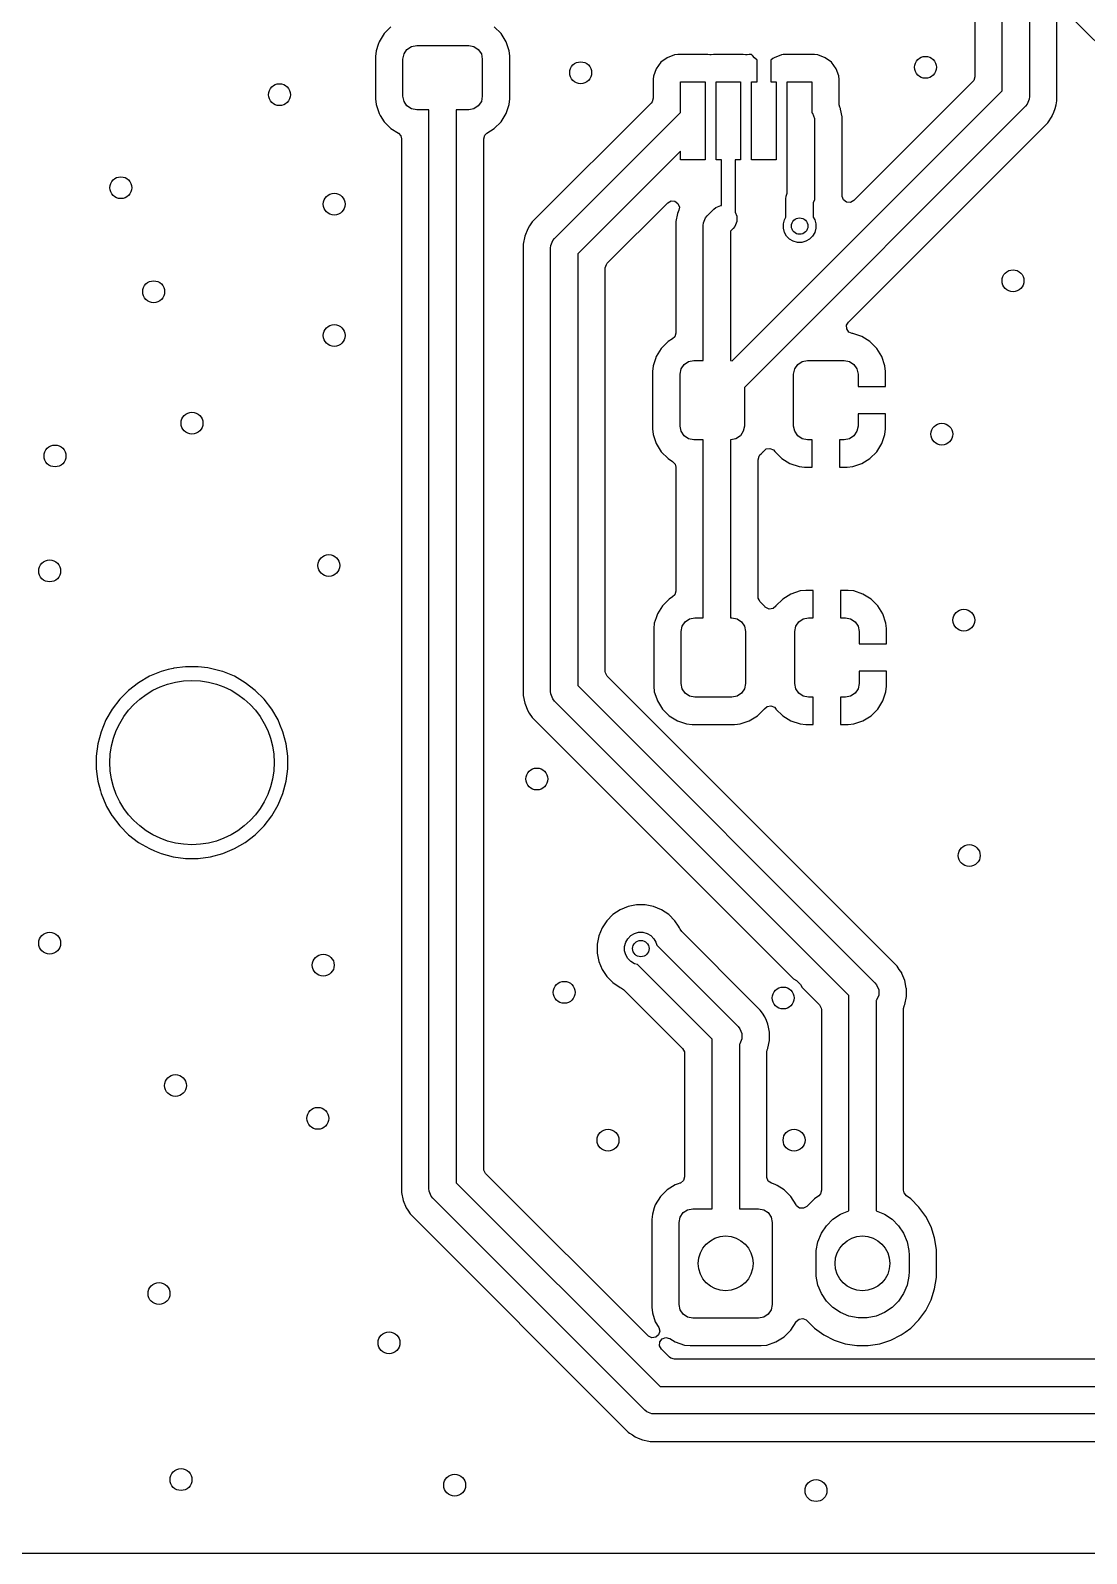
# Model space of a CAD drawing. Extents: x 2.03 to 8.88, y -5.74 to -2.97.
# Drawn here: x 2.943 to 3.702, y -5.738 to -4.643 of the extents above; entities that cross this region are included whole.
import ezdxf

# ---------------------------------------------------------------- set-up
doc = ezdxf.new("R2010")
doc.units = 0
doc.header["$MEASUREMENT"] = 0
doc.layers.add('BLACK', color=7, linetype='CONTINUOUS')

msp = doc.modelspace()

# ---------------------------------------------------------------- linework, layer by layer
at = {"layer": 'BLACK', "linetype": 'CONTINUOUS'}
for p, q in [((3.6417, -4.6863), (3.6417, -4.5557)), ((3.622, -4.5659), (3.622, -4.6761)), ((3.6614, -4.5754), (3.6614, -4.6904)), ((3.6895, -4.6313), (3.7685, -4.7103)), ((3.2022, -4.6401), (3.1973, -4.645)), ((3.2814, -4.645), (3.2765, -4.6401)), ((3.6811, -4.6933), (3.6811, -4.6347)), ((3.193, -4.653), (3.1915, -4.6575)), ((3.1937, -4.6509), (3.193, -4.653)), ((3.1973, -4.645), (3.1937, -4.6509)), ((3.1937, -4.6509), (3.1937, -4.6509)), ((3.2137, -4.6565), (3.2169, -4.6544)), ((3.2169, -4.6544), (3.2207, -4.6536)), ((3.2207, -4.6536), (3.2581, -4.6536)), ((3.2581, -4.6536), (3.2618, -4.6544)), ((3.2618, -4.6544), (3.265, -4.6565)), ((3.285, -4.6509), (3.2814, -4.645)), ((3.2865, -4.6552), (3.285, -4.6509)), ((3.2872, -4.6575), (3.2865, -4.6552)), ((3.1915, -4.6575), (3.1911, -4.6615)), ((3.1911, -4.6615), (3.1911, -4.692)), ((3.1915, -4.6575), (3.1915, -4.6575)), ((3.1915, -4.6575), (3.1915, -4.6575)), ((3.2108, -4.6635), (3.2116, -4.6597)), ((3.2108, -4.6901), (3.2108, -4.6635)), ((3.2116, -4.6597), (3.2137, -4.6565)), ((3.265, -4.6565), (3.2672, -4.6597)), ((3.2672, -4.6597), (3.2679, -4.6635)), ((3.2679, -4.6635), (3.2679, -4.6901)), ((3.2876, -4.6611), (3.2872, -4.6575)), ((3.2872, -4.6575), (3.2872, -4.6575)), ((3.2876, -4.6615), (3.2876, -4.6611)), ((3.2876, -4.692), (3.2876, -4.6615)), ((3.3964, -4.6657), (3.393, -4.6703)), ((3.4009, -4.6624), (3.3964, -4.6657)), ((3.3964, -4.6657), (3.3964, -4.6657)), ((3.4062, -4.6604), (3.4009, -4.6624)), ((3.4009, -4.6624), (3.4009, -4.6624)), ((3.4085, -4.6601), (3.4062, -4.6604)), ((3.43, -4.6601), (3.4085, -4.6601)), ((3.4085, -4.6601), (3.4085, -4.6601)), ((3.4316, -4.6603), (3.43, -4.6601)), ((3.4326, -4.6603), (3.4316, -4.6603)), ((3.4341, -4.6601), (3.4326, -4.6603)), ((3.4556, -4.6601), (3.4341, -4.6601)), ((3.4341, -4.6601), (3.4341, -4.6601)), ((3.4572, -4.6603), (3.4556, -4.6601)), ((3.4583, -4.6603), (3.4572, -4.6603)), ((3.4597, -4.6601), (3.4583, -4.6603)), ((3.4616, -4.6601), (3.4597, -4.6601)), ((3.4622, -4.6607), (3.4616, -4.6601)), ((3.4636, -4.6626), (3.4622, -4.6607)), ((3.4656, -4.6641), (3.4636, -4.6626)), ((3.4656, -4.6798), (3.4656, -4.6641)), ((3.4768, -4.663), (3.4754, -4.6641)), ((3.4754, -4.6641), (3.4754, -4.6798)), ((3.4777, -4.6624), (3.4768, -4.663)), ((3.4768, -4.663), (3.4768, -4.663)), ((3.483, -4.6604), (3.4777, -4.6624)), ((3.4843, -4.6602), (3.483, -4.6604)), ((3.4853, -4.6601), (3.4843, -4.6602)), ((3.4843, -4.6602), (3.4843, -4.6602)), ((3.5068, -4.6601), (3.4853, -4.6601)), ((3.4853, -4.6601), (3.4853, -4.6601)), ((3.5092, -4.6604), (3.5068, -4.6601)), ((3.5068, -4.6601), (3.5068, -4.6601)), ((3.5145, -4.6624), (3.5092, -4.6604)), ((3.5092, -4.6604), (3.5092, -4.6604)), ((3.5092, -4.6604), (3.5092, -4.6604)), ((3.519, -4.6657), (3.5145, -4.6624)), ((3.5145, -4.6624), (3.5145, -4.6624)), ((3.5224, -4.6703), (3.519, -4.6657)), ((3.519, -4.6657), (3.519, -4.6657)), ((3.391, -4.6756), (3.3907, -4.6779)), ((3.393, -4.6703), (3.391, -4.6756)), ((3.393, -4.6703), (3.393, -4.6703)), ((3.5243, -4.6755), (3.5224, -4.6703)), ((3.5224, -4.6703), (3.5224, -4.6703)), ((3.5244, -4.6756), (3.5243, -4.6755)), ((3.5246, -4.6779), (3.5244, -4.6756)), ((3.622, -4.6761), (3.6213, -4.6787)), ((3.3907, -4.6779), (3.3907, -4.6779)), ((3.3907, -4.6779), (3.3907, -4.6779)), ((3.3907, -4.6779), (3.3907, -4.6916)), ((3.4104, -4.7018), (3.4104, -4.6798)), ((3.4104, -4.6798), (3.4281, -4.6798)), ((3.4281, -4.6798), (3.4281, -4.7359)), ((3.436, -4.7359), (3.436, -4.6798)), ((3.436, -4.6798), (3.4537, -4.6798)), ((3.4477, -4.8803), (3.6417, -4.6863)), ((3.4537, -4.6798), (3.4537, -4.7359)), ((3.4616, -4.7359), (3.4616, -4.6798)), ((3.4616, -4.6798), (3.4656, -4.6798)), ((3.4754, -4.6798), (3.4793, -4.6798)), ((3.4793, -4.6798), (3.4793, -4.7359)), ((3.4872, -4.7359), (3.4872, -4.6798)), ((3.4872, -4.6798), (3.5049, -4.6798)), ((3.5049, -4.6798), (3.5049, -4.7021)), ((3.5246, -4.6962), (3.5246, -4.6779)), ((3.5246, -4.6779), (3.5246, -4.6779)), ((3.5246, -4.6779), (3.5246, -4.6779)), ((3.6206, -4.6795), (3.535, -4.7652)), ((3.6213, -4.6787), (3.6206, -4.6795)), ((3.1911, -4.692), (3.1911, -4.692)), ((3.1911, -4.692), (3.1915, -4.6961)), ((3.1915, -4.6961), (3.1915, -4.6961)), ((3.1915, -4.6961), (3.1937, -4.7026)), ((3.2116, -4.6938), (3.2108, -4.6901)), ((3.2137, -4.697), (3.2116, -4.6938)), ((3.2169, -4.6992), (3.2137, -4.697)), ((3.265, -4.697), (3.2618, -4.6992)), ((3.2672, -4.6938), (3.265, -4.697)), ((3.2679, -4.6901), (3.2672, -4.6938)), ((3.285, -4.7026), (3.2872, -4.6961)), ((3.2872, -4.6961), (3.2876, -4.692)), ((3.3893, -4.6951), (3.3038, -4.7805)), ((3.39, -4.6942), (3.3893, -4.6951)), ((3.3907, -4.6916), (3.39, -4.6942)), ((3.6585, -4.6973), (3.4564, -4.8995)), ((3.525, -4.698), (3.5246, -4.6962)), ((3.5254, -4.699), (3.525, -4.698)), ((3.5255, -4.6993), (3.5254, -4.699)), ((3.6598, -4.6958), (3.6585, -4.6973)), ((3.6612, -4.6923), (3.6598, -4.6958)), ((3.6598, -4.6958), (3.6598, -4.6958)), ((3.6614, -4.6904), (3.6612, -4.6923)), ((3.6789, -4.7016), (3.68, -4.699)), ((3.68, -4.699), (3.6805, -4.6963)), ((3.6805, -4.6963), (3.6811, -4.6933)), ((3.1937, -4.7026), (3.1937, -4.7026)), ((3.1937, -4.7026), (3.1945, -4.7039)), ((3.1945, -4.7039), (3.1973, -4.7085)), ((3.1973, -4.7085), (3.2022, -4.7134)), ((3.2207, -4.6999), (3.2169, -4.6992)), ((3.2295, -4.6999), (3.2207, -4.6999)), ((3.2295, -5.4756), (3.2295, -4.6999)), ((3.2581, -4.6999), (3.2492, -4.6999)), ((3.2492, -4.6999), (3.2492, -5.4715)), ((3.2618, -4.6992), (3.2581, -4.6999)), ((3.2765, -4.7134), (3.2814, -4.7085)), ((3.2814, -4.7085), (3.285, -4.7026)), ((3.3198, -4.7924), (3.4104, -4.7018)), ((3.5049, -4.7021), (3.5053, -4.7024)), ((3.5053, -4.7024), (3.5067, -4.706)), ((3.5067, -4.706), (3.5069, -4.7079)), ((3.5069, -4.7079), (3.5069, -4.7628)), ((3.5266, -4.705), (3.5255, -4.6993)), ((3.5255, -4.6993), (3.5255, -4.6993)), ((3.5255, -4.6993), (3.5255, -4.6993)), ((3.5266, -4.7617), (3.5266, -4.705)), ((3.5312, -4.8525), (3.6745, -4.7092)), ((3.6745, -4.7092), (3.6778, -4.7044)), ((3.6778, -4.7041), (3.6789, -4.7016)), ((3.6778, -4.7044), (3.6778, -4.7041)), ((3.2022, -4.7134), (3.2075, -4.7167)), ((3.2075, -4.7167), (3.2093, -4.7187)), ((3.2093, -4.7187), (3.2098, -4.7208)), ((3.2098, -4.7208), (3.2098, -5.4785)), ((3.2689, -4.7208), (3.2697, -4.7182)), ((3.2689, -5.4613), (3.2689, -4.7208)), ((3.2697, -4.7182), (3.2712, -4.7167)), ((3.2712, -4.7167), (3.2765, -4.7134)), ((3.4104, -4.7296), (3.3366, -4.8034)), ((3.4104, -4.7359), (3.4104, -4.7296)), ((3.4281, -4.7359), (3.4104, -4.7359)), ((3.44, -4.7359), (3.436, -4.7359)), ((3.44, -4.7687), (3.44, -4.7359)), ((3.4537, -4.7359), (3.4498, -4.7359)), ((3.4498, -4.7359), (3.4498, -4.7736)), ((3.4793, -4.7359), (3.4616, -4.7359)), ((3.4872, -4.7598), (3.4872, -4.7359)), ((3.4872, -4.7359), (3.4872, -4.7359)), ((3.4862, -4.7638), (3.4864, -4.7619)), ((3.4862, -4.7771), (3.4862, -4.7638)), ((3.4864, -4.7619), (3.4872, -4.7598)), ((3.5067, -4.7647), (3.5059, -4.7667)), ((3.5069, -4.7628), (3.5067, -4.7647)), ((3.5067, -4.7647), (3.5067, -4.7647)), ((3.5266, -4.7621), (3.5266, -4.7617)), ((3.5276, -4.7646), (3.5266, -4.7621)), ((3.5298, -4.7663), (3.5276, -4.7646)), ((3.3577, -4.8102), (3.4013, -4.7667)), ((3.4013, -4.7667), (3.4037, -4.7653)), ((3.4037, -4.7653), (3.4064, -4.7655)), ((3.4064, -4.7655), (3.4086, -4.7672)), ((3.4082, -4.7745), (3.4071, -4.7802)), ((3.4092, -4.772), (3.4082, -4.7745)), ((3.4082, -4.7745), (3.4082, -4.7745)), ((3.4086, -4.7672), (3.4096, -4.7698)), ((3.4096, -4.7698), (3.4092, -4.772)), ((3.4297, -4.7761), (3.4344, -4.7714)), ((3.4344, -4.7714), (3.4359, -4.7702)), ((3.4359, -4.7702), (3.4394, -4.7687)), ((3.4394, -4.7687), (3.44, -4.7687)), ((3.4498, -4.7736), (3.451, -4.7764)), ((3.5059, -4.7667), (3.5059, -4.7771)), ((3.5326, -4.7665), (3.5298, -4.7663)), ((3.535, -4.7652), (3.5326, -4.7665)), ((3.3006, -4.7854), (3.2984, -4.7908)), ((3.3019, -4.7834), (3.3006, -4.7854)), ((3.3006, -4.7854), (3.3006, -4.7854)), ((3.3038, -4.7805), (3.3019, -4.7834)), ((3.3019, -4.7834), (3.3019, -4.7834)), ((3.3038, -4.7805), (3.3038, -4.7805)), ((3.4071, -4.7802), (3.4071, -4.8605)), ((3.4268, -4.7831), (3.427, -4.7812)), ((3.4268, -4.8801), (3.4268, -4.7831)), ((3.427, -4.7812), (3.4284, -4.7776)), ((3.4284, -4.7776), (3.4297, -4.7761)), ((3.4284, -4.7776), (3.4284, -4.7776)), ((3.4483, -4.7853), (3.4465, -4.7871)), ((3.4495, -4.7838), (3.4483, -4.7853)), ((3.451, -4.7803), (3.4495, -4.7838)), ((3.451, -4.7764), (3.451, -4.7803)), ((3.4844, -4.7819), (3.4852, -4.7789)), ((3.4844, -4.785), (3.4844, -4.7819)), ((3.4852, -4.788), (3.4844, -4.785)), ((3.4852, -4.7789), (3.4862, -4.7771)), ((3.5059, -4.7771), (3.507, -4.7789)), ((3.507, -4.7789), (3.5078, -4.7819)), ((3.5078, -4.785), (3.507, -4.788)), ((3.5078, -4.7819), (3.5078, -4.785)), ((3.2984, -4.7908), (3.2972, -4.7965)), ((3.2972, -4.7965), (3.2972, -4.7965)), ((3.2972, -4.7965), (3.2972, -5.121)), ((3.2984, -4.7908), (3.2984, -4.7908)), ((3.3169, -4.7994), (3.3171, -4.7974)), ((3.3171, -4.7974), (3.3186, -4.7939)), ((3.3186, -4.7939), (3.3198, -4.7924)), ((3.3186, -4.7939), (3.3186, -4.7939)), ((3.4465, -4.7871), (3.4465, -4.8801)), ((3.4867, -4.7907), (3.4852, -4.788)), ((3.4889, -4.7928), (3.4867, -4.7907)), ((3.4915, -4.7944), (3.4889, -4.7928)), ((3.4945, -4.7952), (3.4915, -4.7944)), ((3.4976, -4.7952), (3.4945, -4.7952)), ((3.5006, -4.7944), (3.4976, -4.7952)), ((3.5033, -4.7928), (3.5006, -4.7944)), ((3.5054, -4.7907), (3.5033, -4.7928)), ((3.507, -4.788), (3.5054, -4.7907)), ((3.3169, -5.1181), (3.3169, -4.7994)), ((3.3366, -4.8034), (3.3366, -5.114)), ((3.3563, -4.8136), (3.3571, -4.811)), ((3.3563, -5.1038), (3.3563, -4.8136)), ((3.3571, -4.811), (3.3577, -4.8102)), ((3.4063, -4.8631), (3.4047, -4.8646)), ((3.4071, -4.8605), (3.4063, -4.8631)), ((3.5299, -4.8548), (3.5312, -4.8525)), ((3.53, -4.8575), (3.5299, -4.8548)), ((3.5316, -4.8598), (3.53, -4.8575)), ((3.534, -4.8608), (3.5316, -4.8598)), ((3.5341, -4.8608), (3.534, -4.8608)), ((3.534, -4.8608), (3.534, -4.8608)), ((3.5343, -4.8608), (3.5341, -4.8608)), ((3.5341, -4.8608), (3.5341, -4.8608)), ((3.5408, -4.863), (3.5343, -4.8608)), ((3.5343, -4.8608), (3.5343, -4.8608)), ((3.5467, -4.8666), (3.5408, -4.863)), ((3.5408, -4.863), (3.5408, -4.863)), ((3.3966, -4.8715), (3.393, -4.8774)), ((3.4015, -4.8666), (3.3966, -4.8715)), ((3.4047, -4.8646), (3.4015, -4.8666)), ((3.5516, -4.8715), (3.5467, -4.8666)), ((3.5552, -4.8774), (3.5516, -4.8715)), ((3.3908, -4.8839), (3.3904, -4.888)), ((3.3925, -4.8789), (3.3908, -4.8839)), ((3.3908, -4.8839), (3.3908, -4.8839)), ((3.3908, -4.8839), (3.3908, -4.8839)), ((3.393, -4.8774), (3.3925, -4.8789)), ((3.393, -4.8774), (3.393, -4.8774)), ((3.4109, -4.8862), (3.413, -4.883)), ((3.413, -4.883), (3.4162, -4.8809)), ((3.4162, -4.8809), (3.42, -4.8801)), ((3.42, -4.8801), (3.4268, -4.8801)), ((3.4465, -4.8801), (3.4466, -4.8801)), ((3.4466, -4.8801), (3.4477, -4.8803)), ((3.4926, -4.8862), (3.4947, -4.883)), ((3.4947, -4.883), (3.4979, -4.8809)), ((3.4979, -4.8809), (3.5017, -4.8801)), ((3.5017, -4.8801), (3.5282, -4.8801)), ((3.5282, -4.8801), (3.532, -4.8809)), ((3.532, -4.8809), (3.5352, -4.883)), ((3.5352, -4.883), (3.5373, -4.8862)), ((3.5574, -4.8839), (3.5552, -4.8774)), ((3.5552, -4.8774), (3.5552, -4.8774)), ((3.5578, -4.888), (3.5574, -4.8839)), ((3.3904, -4.888), (3.3904, -4.9293)), ((3.4101, -4.89), (3.4109, -4.8862)), ((3.4101, -4.9274), (3.4101, -4.89)), ((3.4918, -4.89), (3.4926, -4.8862)), ((3.4918, -4.9274), (3.4918, -4.89)), ((3.5373, -4.8862), (3.5381, -4.89)), ((3.5381, -4.89), (3.5381, -4.8988)), ((3.5578, -4.8988), (3.5578, -4.888)), ((3.5578, -4.888), (3.5578, -4.888)), ((3.4564, -4.8995), (3.4564, -4.9274)), ((3.5381, -4.8988), (3.5578, -4.8988)), ((3.4109, -4.9311), (3.4101, -4.9274)), ((3.4564, -4.9274), (3.4556, -4.9311)), ((3.4926, -4.9311), (3.4918, -4.9274)), ((3.5381, -4.9274), (3.5373, -4.9311)), ((3.5578, -4.9185), (3.5381, -4.9185)), ((3.5381, -4.9185), (3.5381, -4.9274)), ((3.5578, -4.9293), (3.5578, -4.9185)), ((3.3904, -4.9293), (3.3904, -4.9293)), ((3.3904, -4.9293), (3.3908, -4.9334)), ((3.3908, -4.9334), (3.3908, -4.9334)), ((3.3908, -4.9334), (3.393, -4.9399)), ((3.393, -4.9399), (3.393, -4.9399)), ((3.393, -4.9399), (3.3937, -4.9411)), ((3.413, -4.9343), (3.4109, -4.9311)), ((3.4162, -4.9365), (3.413, -4.9343)), ((3.42, -4.9372), (3.4162, -4.9365)), ((3.4268, -4.9372), (3.42, -4.9372)), ((3.4268, -5.0652), (3.4268, -4.9372)), ((3.4466, -4.9372), (3.4465, -4.9372)), ((3.4465, -4.9372), (3.4465, -5.0652)), ((3.4503, -4.9365), (3.4466, -4.9372)), ((3.4535, -4.9343), (3.4503, -4.9365)), ((3.4556, -4.9311), (3.4535, -4.9343)), ((3.4947, -4.9343), (3.4926, -4.9311)), ((3.4979, -4.9365), (3.4947, -4.9343)), ((3.5017, -4.9372), (3.4979, -4.9365)), ((3.5051, -4.9372), (3.5017, -4.9372)), ((3.5051, -4.9569), (3.5051, -4.9372)), ((3.5282, -4.9372), (3.5248, -4.9372)), ((3.5248, -4.9372), (3.5248, -4.9569)), ((3.532, -4.9365), (3.5282, -4.9372)), ((3.5352, -4.9343), (3.532, -4.9365)), ((3.5373, -4.9311), (3.5352, -4.9343)), ((3.5516, -4.9458), (3.5552, -4.9399)), ((3.5552, -4.9399), (3.5574, -4.9334)), ((3.5552, -4.9399), (3.5552, -4.9399)), ((3.5574, -4.9334), (3.5578, -4.9293)), ((3.5574, -4.9334), (3.5574, -4.9334)), ((3.5578, -4.9293), (3.5578, -4.9293)), ((3.3937, -4.9411), (3.3966, -4.9458)), ((3.3966, -4.9458), (3.3966, -4.9458)), ((3.3966, -4.9458), (3.4015, -4.9507)), ((3.4015, -4.9507), (3.4015, -4.9507)), ((3.4015, -4.9507), (3.4047, -4.9527)), ((3.4662, -4.9516), (3.4669, -4.9489)), ((3.4669, -4.9489), (3.4676, -4.9481)), ((3.4676, -4.9481), (3.4687, -4.947)), ((3.4687, -4.947), (3.4699, -4.9458)), ((3.4699, -4.9458), (3.47, -4.9457)), ((3.47, -4.9457), (3.47, -4.9456)), ((3.47, -4.9456), (3.4701, -4.9456)), ((3.4701, -4.9456), (3.472, -4.9438)), ((3.4701, -4.9456), (3.4701, -4.9456)), ((3.472, -4.9438), (3.4747, -4.9434)), ((3.4747, -4.9434), (3.4773, -4.9445)), ((3.4773, -4.9445), (3.4783, -4.9457)), ((3.4783, -4.9457), (3.4784, -4.9458)), ((3.4784, -4.9458), (3.4784, -4.9458)), ((3.4784, -4.9458), (3.4832, -4.9507)), ((3.4832, -4.9507), (3.4891, -4.9543)), ((3.5408, -4.9543), (3.5467, -4.9507)), ((3.5467, -4.9507), (3.5516, -4.9458)), ((3.4047, -4.9527), (3.4066, -4.9547)), ((3.4066, -4.9547), (3.4071, -4.9568)), ((3.4071, -4.9568), (3.4071, -5.046)), ((3.4662, -5.05), (3.4662, -4.9516)), ((3.4891, -4.9543), (3.4891, -4.9543)), ((3.4891, -4.9543), (3.4957, -4.9565)), ((3.4957, -4.9565), (3.4957, -4.9565)), ((3.4957, -4.9565), (3.4997, -4.9569)), ((3.4997, -4.9569), (3.5051, -4.9569)), ((3.5051, -4.9569), (3.5051, -4.9569)), ((3.5248, -4.9569), (3.5302, -4.9569)), ((3.5302, -4.9569), (3.5343, -4.9565)), ((3.5302, -4.9569), (3.5302, -4.9569)), ((3.5343, -4.9565), (3.5408, -4.9543)), ((3.5408, -4.9543), (3.5408, -4.9543)), ((3.4063, -5.0486), (3.4047, -5.0502)), ((3.4071, -5.046), (3.4063, -5.0486)), ((3.4899, -5.0481), (3.484, -5.0517)), ((3.4964, -5.0459), (3.4899, -5.0481)), ((3.4899, -5.0481), (3.4899, -5.0481)), ((3.5005, -5.0455), (3.4964, -5.0459)), ((3.5059, -5.0455), (3.5005, -5.0455)), ((3.5005, -5.0455), (3.5005, -5.0455)), ((3.5059, -5.0652), (3.5059, -5.0455)), ((3.531, -5.0455), (3.5256, -5.0455)), ((3.5256, -5.0455), (3.5256, -5.0652)), ((3.535, -5.0459), (3.531, -5.0455)), ((3.5416, -5.0481), (3.535, -5.0459)), ((3.535, -5.0459), (3.535, -5.0459)), ((3.5475, -5.0517), (3.5416, -5.0481)), ((3.5416, -5.0481), (3.5416, -5.0481)), ((3.3974, -5.0565), (3.3938, -5.0624)), ((3.4023, -5.0517), (3.3974, -5.0565)), ((3.4047, -5.0502), (3.4023, -5.0517)), ((3.4663, -5.0508), (3.4662, -5.05)), ((3.4662, -5.0509), (3.4663, -5.0508)), ((3.4663, -5.0509), (3.4662, -5.0509)), ((3.4663, -5.051), (3.4663, -5.0509)), ((3.4669, -5.0522), (3.4663, -5.051)), ((3.4675, -5.0534), (3.4669, -5.0522)), ((3.4707, -5.0565), (3.4675, -5.0534)), ((3.4675, -5.0534), (3.4675, -5.0534)), ((3.471, -5.0571), (3.4707, -5.0565)), ((3.4714, -5.0575), (3.471, -5.0571)), ((3.4718, -5.0579), (3.4714, -5.0575)), ((3.4743, -5.059), (3.4718, -5.0579)), ((3.477, -5.0585), (3.4743, -5.059)), ((3.479, -5.0568), (3.477, -5.0585)), ((3.4791, -5.0567), (3.479, -5.0567)), ((3.479, -5.0567), (3.479, -5.0568)), ((3.479, -5.0568), (3.479, -5.0568)), ((3.484, -5.0517), (3.4791, -5.0566)), ((3.4791, -5.0566), (3.4791, -5.0566)), ((3.4791, -5.0566), (3.4791, -5.0567)), ((3.5524, -5.0566), (3.5475, -5.0517)), ((3.556, -5.0624), (3.5524, -5.0566)), ((3.3916, -5.069), (3.3912, -5.073)), ((3.3929, -5.0652), (3.3916, -5.069)), ((3.3916, -5.069), (3.3916, -5.069)), ((3.3916, -5.069), (3.3916, -5.069)), ((3.3938, -5.0624), (3.3929, -5.0652)), ((3.3938, -5.0624), (3.3938, -5.0624)), ((3.4109, -5.075), (3.4117, -5.0712)), ((3.4117, -5.0712), (3.4138, -5.068)), ((3.4138, -5.068), (3.417, -5.0659)), ((3.417, -5.0659), (3.4208, -5.0652)), ((3.4208, -5.0652), (3.4268, -5.0652)), ((3.4465, -5.0652), (3.4473, -5.0652)), ((3.4473, -5.0652), (3.4511, -5.0659)), ((3.4511, -5.0659), (3.4543, -5.068)), ((3.4543, -5.068), (3.4564, -5.0712)), ((3.4564, -5.0712), (3.4572, -5.075)), ((3.4926, -5.075), (3.4934, -5.0712)), ((3.4934, -5.0712), (3.4955, -5.068)), ((3.4955, -5.068), (3.4987, -5.0659)), ((3.4987, -5.0659), (3.5025, -5.0652)), ((3.5025, -5.0652), (3.5059, -5.0652)), ((3.5256, -5.0652), (3.529, -5.0652)), ((3.529, -5.0652), (3.5328, -5.0659)), ((3.5328, -5.0659), (3.536, -5.068)), ((3.536, -5.068), (3.5381, -5.0712)), ((3.5381, -5.0712), (3.5389, -5.075)), ((3.5581, -5.069), (3.556, -5.0624)), ((3.556, -5.0624), (3.556, -5.0624)), ((3.5586, -5.073), (3.5581, -5.069)), ((3.3912, -5.073), (3.3912, -5.1144)), ((3.4109, -5.1124), (3.4109, -5.075)), ((3.4572, -5.075), (3.4572, -5.1124)), ((3.4926, -5.1124), (3.4926, -5.075)), ((3.5389, -5.075), (3.5389, -5.0839)), ((3.5586, -5.0839), (3.5586, -5.073)), ((3.5586, -5.073), (3.5586, -5.073)), ((3.5389, -5.0839), (3.5586, -5.0839)), ((3.0369, -5.1039), (3.0285, -5.1073)), ((3.0419, -5.1025), (3.0369, -5.1039)), ((3.0456, -5.1016), (3.0419, -5.1025)), ((3.046, -5.1015), (3.0456, -5.1016)), ((3.0545, -5.1004), (3.046, -5.1015)), ((3.0636, -5.1004), (3.0545, -5.1004)), ((3.0545, -5.1004), (3.0545, -5.1004)), ((3.0706, -5.1013), (3.0636, -5.1004)), ((3.0636, -5.1004), (3.0636, -5.1004)), ((3.0725, -5.1016), (3.0706, -5.1013)), ((3.08, -5.1035), (3.0725, -5.1016)), ((3.0813, -5.1039), (3.08, -5.1035)), ((3.0896, -5.1073), (3.0813, -5.1039)), ((3.3564, -5.1049), (3.3563, -5.1038)), ((3.5586, -5.1035), (3.5389, -5.1035)), ((3.5389, -5.1035), (3.5389, -5.1124)), ((3.5586, -5.1144), (3.5586, -5.1035)), ((3.0207, -5.1119), (3.0135, -5.1174)), ((3.0285, -5.1073), (3.0207, -5.1119)), ((3.0285, -5.1073), (3.0285, -5.1073)), ((3.0974, -5.1119), (3.0896, -5.1073)), ((3.0896, -5.1073), (3.0896, -5.1073)), ((3.1046, -5.1174), (3.0974, -5.1119)), ((3.3366, -5.114), (3.5503, -5.3277)), ((3.3577, -5.1073), (3.3564, -5.1049)), ((3.562, -5.3115), (3.3577, -5.1073)), ((3.3912, -5.1144), (3.3912, -5.1144)), ((3.3912, -5.1144), (3.3916, -5.1184)), ((3.4117, -5.1162), (3.4109, -5.1124)), ((3.4572, -5.1124), (3.4564, -5.1162)), ((3.4934, -5.1162), (3.4926, -5.1124)), ((3.5389, -5.1124), (3.5381, -5.1162)), ((3.5581, -5.1184), (3.5586, -5.1144)), ((3.5586, -5.1144), (3.5586, -5.1144)), ((3.0071, -5.1238), (3.0016, -5.1309)), ((3.0135, -5.1174), (3.0071, -5.1238)), ((3.111, -5.1238), (3.1046, -5.1174)), ((3.1046, -5.1174), (3.1046, -5.1174)), ((3.1165, -5.1309), (3.111, -5.1238)), ((3.111, -5.1238), (3.111, -5.1238)), ((3.2972, -5.121), (3.2972, -5.121)), ((3.2972, -5.121), (3.2972, -5.121)), ((3.2972, -5.121), (3.2984, -5.1267)), ((3.3171, -5.12), (3.3169, -5.1181)), ((3.3186, -5.1236), (3.3171, -5.12)), ((3.3198, -5.1251), (3.3186, -5.1236)), ((3.3186, -5.1236), (3.3186, -5.1236)), ((3.5315, -5.3368), (3.3198, -5.1251)), ((3.3916, -5.1184), (3.3916, -5.1184)), ((3.3916, -5.1184), (3.3933, -5.1234)), ((3.3933, -5.1234), (3.3938, -5.125)), ((3.3938, -5.125), (3.3974, -5.1309)), ((3.4138, -5.1194), (3.4117, -5.1162)), ((3.417, -5.1215), (3.4138, -5.1194)), ((3.4208, -5.1222), (3.417, -5.1215)), ((3.4473, -5.1222), (3.4208, -5.1222)), ((3.4511, -5.1215), (3.4473, -5.1222)), ((3.4543, -5.1194), (3.4511, -5.1215)), ((3.4564, -5.1162), (3.4543, -5.1194)), ((3.4955, -5.1194), (3.4934, -5.1162)), ((3.4987, -5.1215), (3.4955, -5.1194)), ((3.5025, -5.1222), (3.4987, -5.1215)), ((3.5059, -5.1222), (3.5025, -5.1222)), ((3.5059, -5.1419), (3.5059, -5.1222)), ((3.529, -5.1222), (3.5256, -5.1222)), ((3.5256, -5.1222), (3.5256, -5.1419)), ((3.5328, -5.1215), (3.529, -5.1222)), ((3.536, -5.1194), (3.5328, -5.1215)), ((3.5381, -5.1162), (3.536, -5.1194)), ((3.5524, -5.1308), (3.556, -5.125)), ((3.556, -5.125), (3.5581, -5.1184)), ((3.556, -5.125), (3.556, -5.125)), ((3.5581, -5.1184), (3.5581, -5.1184)), ((3.0016, -5.1309), (2.9971, -5.1387)), ((3.121, -5.1387), (3.1165, -5.1309)), ((3.1165, -5.1309), (3.1165, -5.1309)), ((3.1165, -5.1309), (3.1165, -5.1309)), ((3.2984, -5.1267), (3.2984, -5.1267)), ((3.2984, -5.1267), (3.3006, -5.1321)), ((3.3006, -5.1321), (3.3017, -5.1338)), ((3.3017, -5.1338), (3.3017, -5.1338)), ((3.3017, -5.1338), (3.3038, -5.1369)), ((3.3038, -5.1369), (3.3038, -5.1369)), ((3.3038, -5.1369), (3.4918, -5.3249)), ((3.3974, -5.1309), (3.4023, -5.1357)), ((3.4023, -5.1357), (3.4082, -5.1394)), ((3.4599, -5.1394), (3.4658, -5.1357)), ((3.4658, -5.1357), (3.4707, -5.1309)), ((3.4707, -5.1309), (3.4708, -5.1307)), ((3.4708, -5.1307), (3.4709, -5.1306)), ((3.4708, -5.1307), (3.4708, -5.1307)), ((3.4709, -5.1306), (3.4728, -5.1289)), ((3.4709, -5.1306), (3.4709, -5.1306)), ((3.4728, -5.1289), (3.4755, -5.1284)), ((3.4755, -5.1284), (3.478, -5.1295)), ((3.478, -5.1295), (3.4791, -5.1307)), ((3.4791, -5.1307), (3.4791, -5.1308)), ((3.4791, -5.1308), (3.4791, -5.1308)), ((3.4791, -5.1308), (3.484, -5.1357)), ((3.484, -5.1357), (3.4899, -5.1393)), ((3.5416, -5.1393), (3.5475, -5.1357)), ((3.5475, -5.1357), (3.5524, -5.1308)), ((2.9937, -5.1471), (2.9913, -5.1558)), ((2.9971, -5.1387), (2.9937, -5.1471)), ((2.9971, -5.1387), (2.9971, -5.1387)), ((3.1223, -5.1419), (3.121, -5.1387)), ((3.121, -5.1387), (3.121, -5.1387)), ((3.121, -5.1387), (3.121, -5.1387)), ((3.1245, -5.1471), (3.1223, -5.1419)), ((3.1268, -5.1558), (3.1245, -5.1471)), ((3.4082, -5.1394), (3.4148, -5.1415)), ((3.4148, -5.1415), (3.4188, -5.1419)), ((3.4188, -5.1419), (3.4493, -5.1419)), ((3.4493, -5.1419), (3.4515, -5.1417)), ((3.4493, -5.1419), (3.4493, -5.1419)), ((3.4493, -5.1419), (3.4493, -5.1419)), ((3.4515, -5.1417), (3.4534, -5.1415)), ((3.4534, -5.1415), (3.4599, -5.1394)), ((3.4899, -5.1393), (3.4899, -5.1393)), ((3.4899, -5.1393), (3.4964, -5.1415)), ((3.4964, -5.1415), (3.4964, -5.1415)), ((3.4964, -5.1415), (3.5005, -5.1419)), ((3.5005, -5.1419), (3.5059, -5.1419)), ((3.5059, -5.1419), (3.5059, -5.1419)), ((3.5256, -5.1419), (3.531, -5.1419)), ((3.531, -5.1419), (3.535, -5.1415)), ((3.531, -5.1419), (3.531, -5.1419)), ((3.535, -5.1415), (3.5416, -5.1393)), ((3.5416, -5.1393), (3.5416, -5.1393)), ((2.9913, -5.1558), (2.9901, -5.1648)), ((2.9913, -5.1558), (2.9913, -5.1558)), ((3.128, -5.1648), (3.1268, -5.1558)), ((2.9901, -5.1648), (2.9901, -5.1738)), ((3.128, -5.1738), (3.128, -5.1648)), ((2.9901, -5.1738), (2.9909, -5.1793)), ((2.9909, -5.1793), (2.9913, -5.1828)), ((3.1268, -5.1828), (3.128, -5.1738)), ((2.9913, -5.1828), (2.9932, -5.1896)), ((2.9932, -5.1896), (2.9937, -5.1915)), ((2.9937, -5.1915), (2.9971, -5.1998)), ((3.121, -5.1998), (3.1245, -5.1915)), ((3.1245, -5.1915), (3.1268, -5.1828)), ((2.9971, -5.1998), (2.9971, -5.1998)), ((2.9971, -5.1998), (2.9977, -5.2009)), ((2.9977, -5.2009), (3.0015, -5.2075)), ((3.1165, -5.2077), (3.121, -5.1998)), ((3.0015, -5.2075), (3.0016, -5.2077)), ((3.0016, -5.2077), (3.0071, -5.2148)), ((3.111, -5.2148), (3.1165, -5.2077)), ((3.0071, -5.2148), (3.0071, -5.2148)), ((3.0071, -5.2148), (3.0135, -5.2212)), ((3.0135, -5.2212), (3.0135, -5.2212)), ((3.0135, -5.2212), (3.0207, -5.2267)), ((3.0974, -5.2267), (3.1046, -5.2212)), ((3.1046, -5.2212), (3.111, -5.2148)), ((3.1046, -5.2212), (3.1046, -5.2212)), ((3.1046, -5.2212), (3.1046, -5.2212)), ((3.111, -5.2148), (3.111, -5.2148)), ((3.111, -5.2148), (3.111, -5.2148)), ((3.0207, -5.2267), (3.0207, -5.2267)), ((3.0207, -5.2267), (3.0207, -5.2267)), ((3.0207, -5.2267), (3.0285, -5.2312)), ((3.0285, -5.2312), (3.0285, -5.2312)), ((3.0285, -5.2312), (3.0285, -5.2312)), ((3.0285, -5.2312), (3.0321, -5.2327)), ((3.0321, -5.2327), (3.0369, -5.2347)), ((3.0369, -5.2347), (3.0456, -5.237)), ((3.0725, -5.237), (3.0813, -5.2347)), ((3.0813, -5.2347), (3.0896, -5.2312)), ((3.0896, -5.2312), (3.0974, -5.2267)), ((3.0456, -5.237), (3.0545, -5.2382)), ((3.0545, -5.2382), (3.0545, -5.2382)), ((3.0545, -5.2382), (3.0636, -5.2382)), ((3.0636, -5.2382), (3.0725, -5.237)), ((3.0636, -5.2382), (3.0636, -5.2382)), ((3.3618, -5.2787), (3.3574, -5.2831)), ((3.367, -5.2752), (3.3618, -5.2787)), ((3.3618, -5.2787), (3.3618, -5.2787)), ((3.3727, -5.2728), (3.367, -5.2752)), ((3.367, -5.2752), (3.367, -5.2752)), ((3.3788, -5.2716), (3.3727, -5.2728)), ((3.3727, -5.2728), (3.3727, -5.2728)), ((3.385, -5.2716), (3.3788, -5.2716)), ((3.3788, -5.2716), (3.3788, -5.2716)), ((3.3911, -5.2728), (3.385, -5.2716)), ((3.385, -5.2716), (3.385, -5.2716)), ((3.3968, -5.2752), (3.3911, -5.2728)), ((3.3911, -5.2728), (3.3911, -5.2728)), ((3.402, -5.2787), (3.3968, -5.2752)), ((3.3968, -5.2752), (3.3968, -5.2752)), ((3.4064, -5.2831), (3.402, -5.2787)), ((3.402, -5.2787), (3.402, -5.2787)), ((3.354, -5.2882), (3.3516, -5.294)), ((3.3574, -5.2831), (3.354, -5.2882)), ((3.354, -5.2882), (3.354, -5.2882)), ((3.3574, -5.2831), (3.3574, -5.2831)), ((3.409, -5.287), (3.4064, -5.2831)), ((3.4098, -5.2882), (3.409, -5.287)), ((3.4102, -5.2892), (3.4098, -5.2882)), ((3.4113, -5.2907), (3.4102, -5.2892)), ((3.3516, -5.294), (3.3504, -5.3)), ((3.3504, -5.3), (3.3504, -5.3063)), ((3.3516, -5.294), (3.3516, -5.294)), ((3.3702, -5.3016), (3.371, -5.2986)), ((3.371, -5.2986), (3.3725, -5.296)), ((3.3725, -5.296), (3.3747, -5.2938)), ((3.3747, -5.2938), (3.3774, -5.2922)), ((3.3774, -5.2922), (3.3803, -5.2914)), ((3.3803, -5.2914), (3.3834, -5.2914)), ((3.3834, -5.2914), (3.3864, -5.2922)), ((3.3864, -5.2922), (3.3891, -5.2938)), ((3.3891, -5.2938), (3.3913, -5.296)), ((3.3913, -5.296), (3.3928, -5.2986)), ((3.3928, -5.2986), (3.3934, -5.3007)), ((3.3934, -5.3007), (3.4518, -5.3592)), ((3.4637, -5.3432), (3.4113, -5.2907)), ((3.3504, -5.3063), (3.3516, -5.3123)), ((3.3516, -5.3123), (3.3516, -5.3123)), ((3.3516, -5.3123), (3.354, -5.3181)), ((3.3702, -5.3047), (3.3702, -5.3016)), ((3.371, -5.3077), (3.3702, -5.3047)), ((3.3725, -5.3103), (3.371, -5.3077)), ((3.3747, -5.3125), (3.3725, -5.3103)), ((3.3774, -5.3141), (3.3747, -5.3125)), ((3.5663, -5.3158), (3.562, -5.3115)), ((3.562, -5.3115), (3.562, -5.3115)), ((3.354, -5.3181), (3.354, -5.3181)), ((3.354, -5.3181), (3.3574, -5.3232)), ((3.3574, -5.3232), (3.3574, -5.3232)), ((3.3574, -5.3232), (3.3618, -5.3276)), ((3.3794, -5.3146), (3.3774, -5.3141)), ((3.4331, -5.3683), (3.3794, -5.3146)), ((3.5678, -5.3181), (3.5663, -5.3158)), ((3.5663, -5.3158), (3.5663, -5.3158)), ((3.5663, -5.3158), (3.5663, -5.3158)), ((3.5695, -5.3206), (3.5678, -5.3181)), ((3.5696, -5.3209), (3.5695, -5.3206)), ((3.5717, -5.326), (3.5696, -5.3209)), ((3.3618, -5.3276), (3.367, -5.3311)), ((3.367, -5.3311), (3.367, -5.3311)), ((3.367, -5.3311), (3.3679, -5.3315)), ((3.3679, -5.3315), (3.3695, -5.3325)), ((3.3695, -5.3325), (3.4119, -5.375)), ((3.4918, -5.3249), (3.4938, -5.3261)), ((3.4938, -5.3261), (3.4967, -5.329)), ((3.4967, -5.329), (3.4979, -5.3311)), ((3.4979, -5.3311), (3.5104, -5.3435)), ((3.5503, -5.3277), (3.5515, -5.3292)), ((3.5515, -5.3292), (3.553, -5.3327)), ((3.553, -5.3327), (3.553, -5.3366)), ((3.5728, -5.3315), (3.5717, -5.326)), ((3.5729, -5.3317), (3.5728, -5.3315)), ((3.5729, -5.3376), (3.5729, -5.3317)), ((3.4678, -5.3473), (3.4637, -5.3432)), ((3.5104, -5.3435), (3.5117, -5.3459)), ((3.5315, -5.4917), (3.5315, -5.3368)), ((3.5515, -5.3401), (3.5512, -5.3405)), ((3.5512, -5.3405), (3.5512, -5.4917)), ((3.553, -5.3366), (3.5515, -5.3401)), ((3.5709, -5.3462), (3.5713, -5.3444)), ((3.5713, -5.3442), (3.5717, -5.3433)), ((3.5713, -5.3444), (3.5713, -5.3442)), ((3.5717, -5.3433), (3.5729, -5.3376)), ((3.4694, -5.3496), (3.4678, -5.3473)), ((3.4711, -5.3521), (3.4694, -5.3496)), ((3.4722, -5.3548), (3.4711, -5.3521)), ((3.4733, -5.3575), (3.4722, -5.3548)), ((3.5117, -5.3459), (3.5118, -5.3469)), ((3.5118, -5.3469), (3.5118, -5.4769)), ((3.5709, -5.4769), (3.5709, -5.3462)), ((3.4518, -5.3592), (3.4531, -5.3607)), ((3.4531, -5.3607), (3.4545, -5.3642)), ((3.4545, -5.3642), (3.4545, -5.3681)), ((3.4737, -5.3595), (3.4733, -5.3575)), ((3.4744, -5.3632), (3.4737, -5.3595)), ((3.4744, -5.3691), (3.4744, -5.3632)), ((3.4119, -5.375), (3.4133, -5.3774)), ((3.4133, -5.3774), (3.4134, -5.3784)), ((3.4331, -5.4902), (3.4331, -5.3683)), ((3.4531, -5.3716), (3.4528, -5.372)), ((3.4528, -5.372), (3.4528, -5.4902)), ((3.4545, -5.3681), (3.4531, -5.3716)), ((3.4725, -5.3777), (3.4728, -5.3759)), ((3.4725, -5.4673), (3.4725, -5.3777)), ((3.4728, -5.3759), (3.4732, -5.375)), ((3.4732, -5.375), (3.4733, -5.3748)), ((3.4733, -5.3748), (3.4744, -5.3691)), ((3.4134, -5.3784), (3.4134, -5.4673)), ((3.269, -5.4624), (3.2689, -5.4613)), ((3.2703, -5.4648), (3.269, -5.4624)), ((3.3872, -5.5816), (3.2703, -5.4648)), ((3.2297, -5.4775), (3.2295, -5.4756)), ((3.2492, -5.4715), (3.3958, -5.6181)), ((3.4008, -5.4767), (3.396, -5.4815)), ((3.4067, -5.473), (3.4008, -5.4767)), ((3.4088, -5.4723), (3.4067, -5.473)), ((3.4067, -5.473), (3.4067, -5.473)), ((3.41, -5.4719), (3.4088, -5.4723)), ((3.4105, -5.4718), (3.41, -5.4719)), ((3.4126, -5.47), (3.4105, -5.4718)), ((3.4134, -5.4673), (3.4126, -5.47)), ((3.4725, -5.4678), (3.4725, -5.4673)), ((3.4735, -5.4704), (3.4725, -5.4678)), ((3.4758, -5.4719), (3.4735, -5.4704)), ((3.4772, -5.4724), (3.4758, -5.4719)), ((3.4791, -5.473), (3.4772, -5.4724)), ((3.4799, -5.4735), (3.4791, -5.473)), ((3.4791, -5.473), (3.4791, -5.473)), ((3.485, -5.4767), (3.4799, -5.4735)), ((3.4899, -5.4815), (3.485, -5.4767)), ((3.2098, -5.4785), (3.2098, -5.4785)), ((3.2098, -5.4785), (3.2098, -5.4785)), ((3.2098, -5.4785), (3.211, -5.4842)), ((3.211, -5.4842), (3.211, -5.4842)), ((3.211, -5.4842), (3.2132, -5.4896)), ((3.2312, -5.4811), (3.2297, -5.4775)), ((3.2324, -5.4826), (3.2312, -5.4811)), ((3.2312, -5.4811), (3.2312, -5.4811)), ((3.3848, -5.635), (3.2324, -5.4826)), ((3.3923, -5.4874), (3.3916, -5.4896)), ((3.396, -5.4815), (3.3923, -5.4874)), ((3.3923, -5.4874), (3.3923, -5.4874)), ((3.4935, -5.4874), (3.4899, -5.4815)), ((3.4936, -5.4876), (3.4935, -5.4874)), ((3.4939, -5.488), (3.4936, -5.4876)), ((3.5067, -5.4831), (3.5012, -5.4885)), ((3.5098, -5.4808), (3.5067, -5.4831)), ((3.511, -5.4795), (3.5098, -5.4808)), ((3.5118, -5.4769), (3.511, -5.4795)), ((3.5712, -5.4787), (3.5709, -5.4769)), ((3.5729, -5.4808), (3.5712, -5.4787)), ((3.576, -5.4831), (3.5729, -5.4808)), ((3.5819, -5.489), (3.576, -5.4831)), ((3.576, -5.4831), (3.576, -5.4831)), ((3.2132, -5.4896), (3.2132, -5.4896)), ((3.2132, -5.4896), (3.2143, -5.4913)), ((3.2143, -5.4913), (3.2143, -5.4913)), ((3.2143, -5.4913), (3.2143, -5.4913)), ((3.2143, -5.4913), (3.216, -5.4938)), ((3.216, -5.4938), (3.2164, -5.4944)), ((3.2164, -5.4944), (3.3729, -5.6509)), ((3.3902, -5.494), (3.3897, -5.498)), ((3.3897, -5.498), (3.3897, -5.561)), ((3.3916, -5.4896), (3.3902, -5.494)), ((3.3902, -5.494), (3.3902, -5.494)), ((3.3902, -5.494), (3.3902, -5.494)), ((3.4094, -5.5), (3.4102, -5.4962)), ((3.4102, -5.4962), (3.4123, -5.493)), ((3.4123, -5.493), (3.4155, -5.4909)), ((3.4155, -5.4909), (3.4193, -5.4902)), ((3.4193, -5.4902), (3.4331, -5.4902)), ((3.4528, -5.4902), (3.4665, -5.4902)), ((3.4665, -5.4902), (3.4703, -5.4909)), ((3.4703, -5.4909), (3.4735, -5.493)), ((3.4735, -5.493), (3.4756, -5.4962)), ((3.4756, -5.4962), (3.4764, -5.5)), ((3.4961, -5.4897), (3.4939, -5.488)), ((3.4988, -5.4898), (3.4961, -5.4897)), ((3.5012, -5.4885), (3.4988, -5.4898)), ((3.5155, -5.5024), (3.5201, -5.4978)), ((3.5201, -5.4978), (3.5256, -5.4941)), ((3.5256, -5.4941), (3.5315, -5.4917)), ((3.5512, -5.4917), (3.5571, -5.4941)), ((3.5571, -5.4941), (3.5626, -5.4978)), ((3.5626, -5.4978), (3.5672, -5.5024)), ((3.5868, -5.4958), (3.5819, -5.489)), ((3.5906, -5.5032), (3.5868, -5.4958)), ((3.5868, -5.4958), (3.5868, -5.4958)), ((3.5868, -5.4958), (3.5868, -5.4958)), ((3.4094, -5.5591), (3.4094, -5.5)), ((3.4764, -5.5), (3.4764, -5.5591)), ((3.5093, -5.5139), (3.5118, -5.5078)), ((3.5118, -5.5078), (3.5155, -5.5024)), ((3.5672, -5.5024), (3.5709, -5.5078)), ((3.5709, -5.5078), (3.5734, -5.5139)), ((3.5932, -5.5112), (3.5906, -5.5032)), ((3.5079, -5.5236), (3.508, -5.5203)), ((3.508, -5.5203), (3.5093, -5.5139)), ((3.5734, -5.5139), (3.5746, -5.5203)), ((3.5746, -5.5203), (3.5748, -5.5236)), ((3.5945, -5.5194), (3.5932, -5.5112)), ((3.5945, -5.5396), (3.5945, -5.5194)), ((3.5079, -5.5354), (3.5079, -5.5236)), ((3.5748, -5.5236), (3.5748, -5.5354)), ((3.508, -5.5387), (3.5079, -5.5354)), ((3.5093, -5.5451), (3.508, -5.5387)), ((3.5746, -5.5387), (3.5734, -5.5451)), ((3.5748, -5.5354), (3.5746, -5.5387)), ((3.5932, -5.5479), (3.5945, -5.5396)), ((3.5118, -5.5512), (3.5093, -5.5451)), ((3.5155, -5.5567), (3.5118, -5.5512)), ((3.5709, -5.5512), (3.5672, -5.5567)), ((3.5734, -5.5451), (3.5709, -5.5512)), ((3.5906, -5.5558), (3.5932, -5.5479)), ((3.3897, -5.561), (3.3897, -5.561)), ((3.3897, -5.561), (3.3902, -5.5651)), ((3.4102, -5.5628), (3.4094, -5.5591)), ((3.4123, -5.566), (3.4102, -5.5628)), ((3.4756, -5.5628), (3.4735, -5.566)), ((3.4764, -5.5591), (3.4756, -5.5628)), ((3.5201, -5.5613), (3.5155, -5.5567)), ((3.5256, -5.5649), (3.5201, -5.5613)), ((3.5626, -5.5613), (3.5571, -5.5649)), ((3.5672, -5.5567), (3.5626, -5.5613)), ((3.5819, -5.5701), (3.5868, -5.5633)), ((3.5868, -5.5633), (3.5906, -5.5558)), ((3.5868, -5.5633), (3.5868, -5.5633)), ((3.5868, -5.5633), (3.5868, -5.5633)), ((3.3902, -5.5651), (3.3902, -5.5651)), ((3.3902, -5.5651), (3.3923, -5.5716)), ((3.3923, -5.5716), (3.3923, -5.5716)), ((3.3923, -5.5716), (3.3948, -5.5756)), ((3.4155, -5.5681), (3.4123, -5.566)), ((3.4193, -5.5689), (3.4155, -5.5681)), ((3.4665, -5.5689), (3.4193, -5.5689)), ((3.4703, -5.5681), (3.4665, -5.5689)), ((3.4735, -5.566), (3.4703, -5.5681)), ((3.4899, -5.5775), (3.4935, -5.5716)), ((3.4935, -5.5716), (3.4936, -5.5714)), ((3.4935, -5.5716), (3.4935, -5.5716)), ((3.4936, -5.5714), (3.4957, -5.5696)), ((3.4957, -5.5696), (3.4984, -5.5691)), ((3.4984, -5.5691), (3.5009, -5.5702)), ((3.5009, -5.5702), (3.5012, -5.5705)), ((3.5012, -5.5705), (3.5067, -5.576)), ((3.5316, -5.5675), (3.5256, -5.5649)), ((3.5381, -5.5687), (3.5316, -5.5675)), ((3.5446, -5.5687), (3.5381, -5.5687)), ((3.5511, -5.5675), (3.5446, -5.5687)), ((3.5571, -5.5649), (3.5511, -5.5675)), ((3.576, -5.576), (3.5819, -5.5701)), ((3.5819, -5.5701), (3.5819, -5.5701)), ((3.5819, -5.5701), (3.5819, -5.5701)), ((3.3873, -5.5818), (3.3872, -5.5816)), ((3.3898, -5.583), (3.3873, -5.5818)), ((3.3926, -5.5826), (3.3898, -5.583)), ((3.3947, -5.5809), (3.3926, -5.5826)), ((3.3955, -5.5782), (3.3947, -5.5809)), ((3.3948, -5.5756), (3.3955, -5.5782)), ((3.3954, -5.5888), (3.3956, -5.586)), ((3.3956, -5.586), (3.3973, -5.5838)), ((3.3973, -5.5838), (3.3999, -5.5829)), ((3.3999, -5.5829), (3.4025, -5.5834)), ((3.4025, -5.5834), (3.4028, -5.5836)), ((3.4028, -5.5836), (3.4067, -5.586)), ((3.4067, -5.586), (3.4133, -5.5882)), ((3.4726, -5.5882), (3.4791, -5.586)), ((3.4791, -5.586), (3.485, -5.5824)), ((3.485, -5.5824), (3.4899, -5.5775)), ((3.5067, -5.576), (3.5135, -5.5809)), ((3.5135, -5.5809), (3.5135, -5.5809)), ((3.5135, -5.5809), (3.5135, -5.5809)), ((3.5135, -5.5809), (3.5209, -5.5847)), ((3.5209, -5.5847), (3.5289, -5.5873)), ((3.5538, -5.5873), (3.5617, -5.5847)), ((3.5617, -5.5847), (3.5692, -5.5809)), ((3.5692, -5.5809), (3.5719, -5.5789)), ((3.5719, -5.5789), (3.576, -5.576)), ((3.576, -5.576), (3.576, -5.576)), ((3.576, -5.576), (3.576, -5.576)), ((3.3968, -5.5912), (3.3954, -5.5888)), ((3.4026, -5.597), (3.3968, -5.5912)), ((3.4034, -5.5977), (3.4026, -5.597)), ((3.4133, -5.5882), (3.4173, -5.5886)), ((3.4173, -5.5886), (3.4685, -5.5886)), ((3.4685, -5.5886), (3.4726, -5.5882)), ((3.5289, -5.5873), (3.5372, -5.5886)), ((3.5372, -5.5886), (3.5372, -5.5886)), ((3.5372, -5.5886), (3.5455, -5.5886)), ((3.5455, -5.5886), (3.5538, -5.5873)), ((3.5455, -5.5886), (3.5455, -5.5886)), ((3.406, -5.5984), (3.4034, -5.5977)), ((4.3632, -5.5984), (3.406, -5.5984)), ((3.3958, -5.6181), (4.4408, -5.6181)), ((3.3863, -5.6362), (3.3848, -5.635)), ((3.3899, -5.6376), (3.3863, -5.6362)), ((3.3918, -5.6378), (3.3899, -5.6376)), ((3.3899, -5.6376), (3.3899, -5.6376)), ((4.4449, -5.6378), (3.3918, -5.6378)), ((3.3729, -5.6509), (3.3738, -5.6515)), ((3.3738, -5.6515), (3.3758, -5.6529)), ((3.3758, -5.6529), (3.3778, -5.6542)), ((3.3778, -5.6542), (3.38, -5.6551)), ((3.38, -5.6551), (3.3832, -5.6564)), ((3.3832, -5.6564), (3.3877, -5.6573)), ((3.3877, -5.6573), (3.3885, -5.6575)), ((3.3885, -5.6575), (3.3889, -5.6575)), ((3.3889, -5.6575), (3.3889, -5.6575)), ((3.3889, -5.6575), (4.4478, -5.6575)), ((8.7991, -5.7382), (2.1065, -5.7382))]:
    msp.add_line(p, q, dxfattribs=at)
at = {"layer": 'BLACK'}
for centre, radius in [((3.3386, -4.6732), 0.00787), ((3.5866, -4.6693), 0.00787), ((3.122, -4.689), 0.00787), ((3.0079, -4.7559), 0.00787), ((3.1614, -4.7677), 0.00787), ((3.4961, -4.7835), 0.00591), ((3.6496, -4.8228), 0.00787), ((3.0315, -4.8307), 0.00787), ((3.1614, -4.8622), 0.00787), ((3.0591, -4.9252), 0.00787), ((3.5984, -4.9331), 0.00787), ((2.9606, -4.9488), 0.00787), ((2.9567, -5.0315), 0.00787), ((3.1575, -5.0276), 0.00787), ((3.6142, -5.0669), 0.00787), ((3.0591, -5.1693), 0.0591), ((3.3071, -5.1811), 0.00787), ((3.6181, -5.2362), 0.00787), ((2.9567, -5.2992), 0.00787), ((3.3819, -5.3031), 0.00591), ((3.1535, -5.315), 0.00787), ((3.3268, -5.3346), 0.00787), ((3.4843, -5.3386), 0.00787), ((3.0472, -5.4016), 0.00787), ((3.1496, -5.4252), 0.00787), ((3.3583, -5.4409), 0.00787), ((3.4921, -5.4409), 0.00787), ((3.4429, -5.5295), 0.0197), ((3.5413, -5.5295), 0.0197), ((3.0354, -5.5512), 0.00787), ((3.2008, -5.5866), 0.00787), ((3.0512, -5.685), 0.00787), ((3.248, -5.689), 0.00787), ((3.5079, -5.6929), 0.00787)]:
    msp.add_circle(centre, radius, dxfattribs=at)
at = {"layer": 'WHITE'}
for centre, radius in [((3.3386, -4.6732), 0.00787), ((3.5866, -4.6693), 0.00787), ((3.122, -4.689), 0.00787), ((3.0079, -4.7559), 0.00787), ((3.1614, -4.7677), 0.00787), ((3.4961, -4.7835), 0.00591), ((3.6496, -4.8228), 0.00787), ((3.0315, -4.8307), 0.00787), ((3.1614, -4.8622), 0.00787), ((3.0591, -4.9252), 0.00787), ((3.5984, -4.9331), 0.00787), ((2.9606, -4.9488), 0.00787), ((2.9567, -5.0315), 0.00787), ((3.1575, -5.0276), 0.00787), ((3.6142, -5.0669), 0.00787), ((3.0591, -5.1693), 0.0591), ((3.3071, -5.1811), 0.00787), ((3.6181, -5.2362), 0.00787), ((2.9567, -5.2992), 0.00787), ((3.3819, -5.3031), 0.00591), ((3.1535, -5.315), 0.00787), ((3.3268, -5.3346), 0.00787), ((3.4843, -5.3386), 0.00787), ((3.0472, -5.4016), 0.00787), ((3.1496, -5.4252), 0.00787), ((3.3583, -5.4409), 0.00787), ((3.4921, -5.4409), 0.00787), ((3.4429, -5.5295), 0.0197), ((3.5413, -5.5295), 0.0197), ((3.0354, -5.5512), 0.00787), ((3.2008, -5.5866), 0.00787), ((3.0512, -5.685), 0.00787), ((3.248, -5.689), 0.00787), ((3.5079, -5.6929), 0.00787)]:
    msp.add_circle(centre, radius, dxfattribs=at)

doc.saveas('drawing.dxf')
